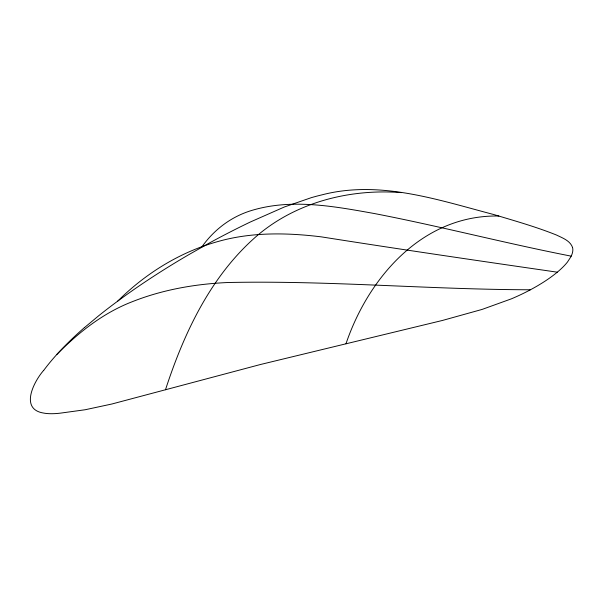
<?xml version="1.0" encoding="UTF-8"?>
<svg xmlns="http://www.w3.org/2000/svg" width="603" height="603" viewBox="0 0 603 603"><rect width="100%" height="100%" fill="white"/><g stroke="black" fill="none" stroke-linecap="round" stroke-linejoin="round"><path stroke-width="0.9" d="M165.493 389.726C184.119 332.592 211.058 275.254 257.451 235.404C296.947 201.892 350.501 188.618 401.515 192.628M345.971 343.793C368.697 276.875 422.952 214.623 498.869 216.017M201.523 247.351C210.341 234.808 221.979 224.165 235.6 217.042A324.218 166.33 53.2 0 1 249.258 211.216C290.096 197.972 333.58 206.226 374.697 213.598C440.507 226.321 505.404 243.303 571.199 256.147M43.672 370.363C33.941 381.428 19.386 409.339 43.702 413.078A76.98 24.685 -25.1 0 0 60.473 413.13L85.121 409.754L111.902 404.002L260.421 364.514L442.542 320.427L482.121 309.414L511.374 298.847A73.996 23.721 -25.1 0 0 537.627 285.754L541.328 283.516A64.951 20.826 -25.1 0 0 567.415 262.101L570.792 256.961A73.264 23.487 -25.1 0 0 572.518 247.456M117.615 301.214C145.3 273.641 179.551 252.28 217.299 241.713C251.059 231.967 286.711 232.615 321.286 236.858C399.849 249.258 478.548 260.79 557.27 272.179M56.735 354.564C78.33 332.577 103.075 312.995 132.072 301.786C162.546 289.666 195.289 283.953 227.949 282.513C328.831 280.38 429.555 289.561 530.429 289.772M84.684 327.429L98.719 315.731A324.256 103.965 -25.1 0 1 188.249 254.986L208.073 243.718A276.325 88.596 -25.1 0 1 250.177 222.077L284.367 206.98L311.299 197.663A100.648 32.268 -25.1 0 1 321.942 194.859C379.792 179.815 438.245 199.992 493.97 214.593C514.954 220.909 536.12 226.849 556.479 235.034C562.418 237.936 570.106 240.605 572.541 247.441M43.74 370.348A286.101 91.731 -25.1 0 1 84.593 327.444"/></g></svg>
